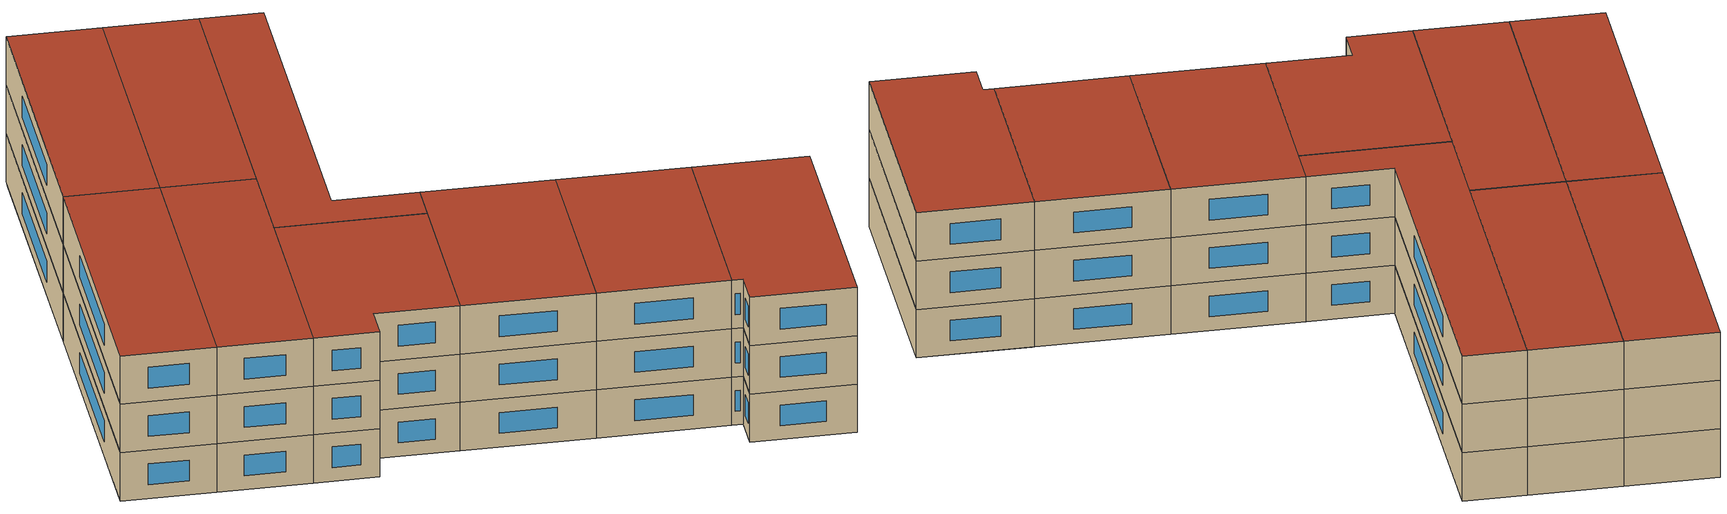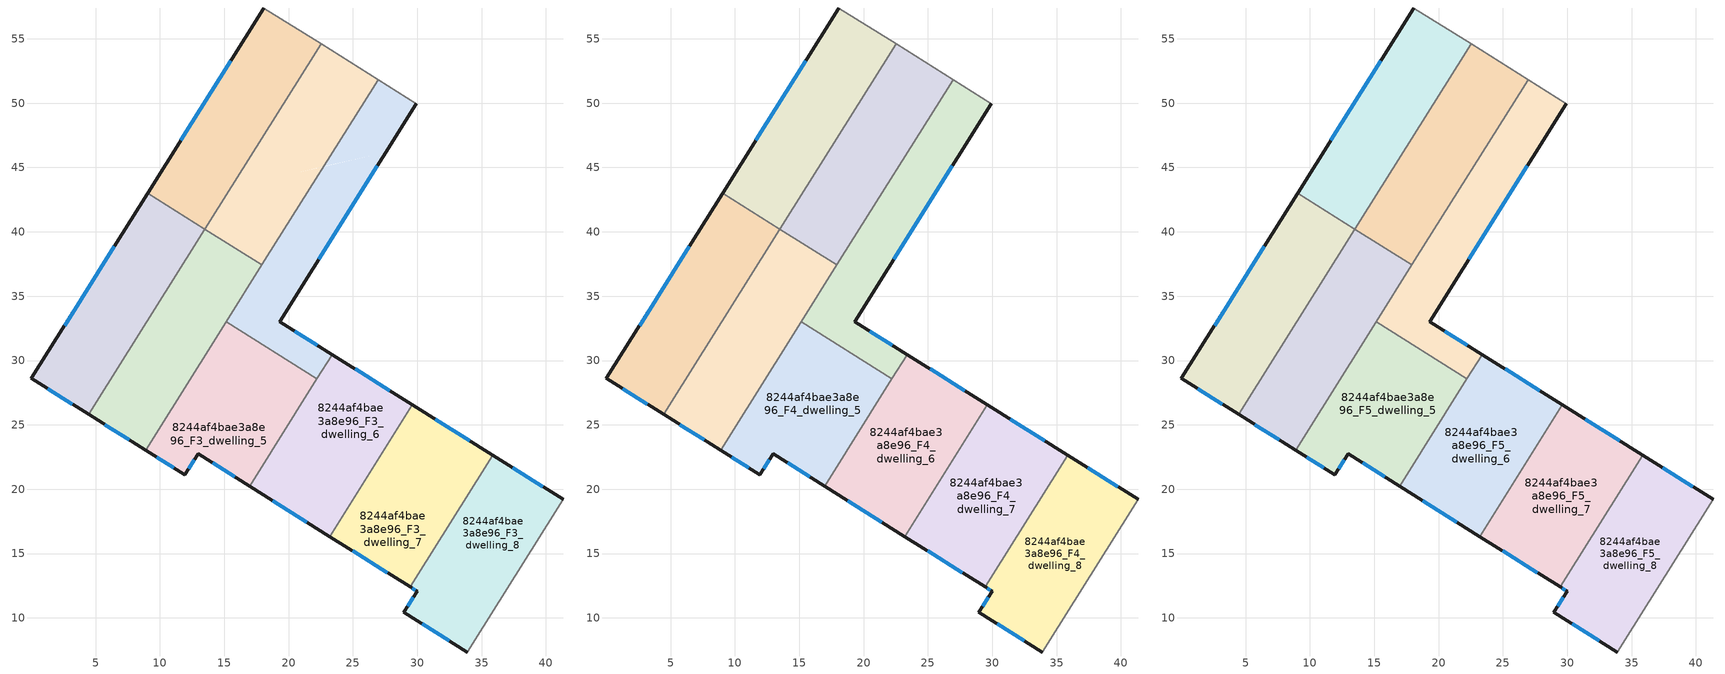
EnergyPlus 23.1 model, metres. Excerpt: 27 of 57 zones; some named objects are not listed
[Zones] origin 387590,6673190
8244af4bae3a8e96_F3_dwelling_0
 floor to 8244af4bae3a8e96_F2_dwelling_8 (EU_floor_Construction): 17.8,56.93 19.45,49.72 15.5,43.43 10.28,42.23 9.06,43 z9
 floor to 8244af4bae3a8e96_F2_dwelling_9 (EU_floor_Construction): 22.52,54.61 19.45,49.72 17.8,56.93 18.09,57.39 z9
 floor to 8244af4bae3a8e96_F2_dwelling_6 (EU_floor_Construction): 13.99,43.08 14.34,41.56 13.49,40.22 10.28,42.23 z9
 floor to 8244af4bae3a8e96_F2_dwelling_7 (EU_floor_Construction): 15.5,43.42 14.34,41.56 13.99,43.08 z9
 wall outside (EU_wall_Construction): 18.09,57.39 9.05,43 z9:12
 wall to 8244af4bae3a8e96_F3_dwelling_2 (EU_wall_Construction): 13.49,40.22 22.52,54.61 z9:12
 wall to 8244af4bae3a8e96_F3_dwelling_1 (EU_wall_Construction): 9.05,43 13.49,40.22 z9:12
 wall adiabatic (EU_wall_Construction): 22.52,54.61 18.09,57.39 z9:12
 window (EU_Window_Construction): 15.51,53.28 11.64,47.11 z9.86:11.14
8244af4bae3a8e96_F3_dwelling_1
 floor to 8244af4bae3a8e96_F2_dwelling_6 (EU_floor_Construction): 13.49,40.22 9.42,33.73 2.2,32.08 8.29,41.77 10.28,42.23 z9
 floor to 8244af4bae3a8e96_F2_dwelling_8 (EU_floor_Construction): 10.28,42.23 8.29,41.77 9.06,43 z9
 floor to 8244af4bae3a8e96_F2_dwelling_4 (EU_floor_Construction): 9.42,33.73 4.46,25.82 0.02,28.6 2.2,32.08 z9
 wall outside (EU_wall_Construction): 9.05,43 0.02,28.6 4.46,25.82 z9:12
 wall to 8244af4bae3a8e96_F3_dwelling_3 (EU_wall_Construction): 4.46,25.82 13.49,40.22 z9:12
 window (EU_Window_Construction): 1.29,27.81 3.19,26.62 / 6.47,38.89 2.6,32.72 z9.86:11.14
8244af4bae3a8e96_F3_dwelling_2
 floor to 8244af4bae3a8e96_F2_dwelling_9 (EU_floor_Construction): 26.96,51.83 22.72,45.08 20.62,44.6 19.45,49.72 22.52,54.61 z9
 floor to 8244af4bae3a8e96_F2_dwelling_8 (EU_floor_Construction): 19.45,49.72 20.62,44.6 15.5,43.43 z9
 floor to 8244af4bae3a8e96_F2_dwelling_7 (EU_floor_Construction): 22.72,45.08 17.92,37.43 14.84,39.37 14.34,41.56 15.5,43.42 z9
 floor to 8244af4bae3a8e96_F2_dwelling_6 (EU_floor_Construction): 14.34,41.56 14.84,39.37 13.49,40.22 z9
 wall to 8244af4bae3a8e96_F3_dwelling_3 (EU_wall_Construction): 13.49,40.22 17.92,37.43 z9:12
 wall adiabatic (EU_wall_Construction): 26.96,51.83 22.52,54.61 z9:12
 wall to 8244af4bae3a8e96_F3_dwelling_4 (EU_wall_Construction): 17.92,37.43 26.96,51.83 z9:12
8244af4bae3a8e96_F3_dwelling_3
 floor to 8244af4bae3a8e96_F2_dwelling_4 (EU_floor_Construction): 11.15,34.13 12.41,28.64 10.56,25.69 6.24,24.7 4.46,25.82 9.42,33.73 z9
 floor to 8244af4bae3a8e96_F2_dwelling_6 (EU_floor_Construction): 14.84,39.37 15.79,35.19 9.42,33.73 13.49,40.22 z9
 floor to 8244af4bae3a8e96_F2_dwelling_2 (EU_floor_Construction): 10.56,25.69 8.89,23.04 6.24,24.7 z9
 floor to 8244af4bae3a8e96_F2_dwelling_7 (EU_floor_Construction): 17.92,37.43 16.64,35.38 15.79,35.19 14.84,39.37 z9
 floor to 8244af4bae3a8e96_F2_dwelling_5 (EU_floor_Construction): 16.64,35.38 12.41,28.64 11.15,34.13 z9
 wall outside (EU_wall_Construction): 4.46,25.82 8.89,23.04 z9:12
 wall to 8244af4bae3a8e96_F3_dwelling_5 (EU_wall_Construction): 8.89,23.04 15.15,33.01 z9:12
 wall to 8244af4bae3a8e96_F3_dwelling_4 (EU_wall_Construction): 15.15,33.01 17.92,37.43 z9:12
 window (EU_Window_Construction): 5.72,25.02 7.62,23.83 z9.86:11.14
8244af4bae3a8e96_F3_dwelling_4
 floor to 8244af4bae3a8e96_F2_dwelling_7 (EU_floor_Construction): 27.58,46.19 21.5,36.5 16.64,35.38 22.72,45.08 z9
 floor to 8244af4bae3a8e96_F2_dwelling_9 (EU_floor_Construction): 29.94,49.96 27.58,46.19 22.72,45.08 26.96,51.83 z9
 floor to 8244af4bae3a8e96_F2_dwelling_5 (EU_floor_Construction): 21.5,36.5 19.32,33.02 23.39,30.46 22.21,28.58 15.15,33.01 16.64,35.38 z9
 wall outside (EU_wall_Construction): 23.39,30.46 19.32,33.02 29.94,49.96 z9:12
 wall to 8244af4bae3a8e96_F3_dwelling_5 (EU_wall_Construction): 15.15,33.01 22.21,28.58 z9:12
 wall adiabatic (EU_wall_Construction): 29.94,49.96 26.96,51.83 z9:12
 wall to 8244af4bae3a8e96_F3_dwelling_6 (EU_wall_Construction): 22.21,28.58 23.39,30.46 z9:12
 window (EU_Window_Construction): 22.35,37.86 26.91,45.12 / 22.22,31.19 20.48,32.29 z9.86:11.14
8244af4bae3a8e96_F3_dwelling_5
 floor to 8244af4bae3a8e96_F2_dwelling_2 (EU_floor_Construction): 22.04,28.32 20.85,28.04 21.12,26.85 16.97,20.24 12.96,22.75 11.94,21.12 8.89,23.04 10.56,25.69 z9
 floor to 8244af4bae3a8e96_F2_dwelling_5 (EU_floor_Construction): 22.21,28.58 22.04,28.32 12.95,26.24 12.41,28.64 15.15,33.01 z9
 floor to 8244af4bae3a8e96_F2_dwelling_4 (EU_floor_Construction): 12.41,28.64 12.95,26.24 10.56,25.69 z9
 floor to 8244af4bae3a8e96_F2_dwelling_3 (EU_floor_Construction): 22.04,28.32 21.12,26.85 20.85,28.04 z9
 wall outside (EU_wall_Construction): 8.89,23.04 11.94,21.12 12.96,22.75 16.97,20.24 z9:12
 wall to 8244af4bae3a8e96_F3_dwelling_6 (EU_wall_Construction): 16.97,20.24 22.21,28.58 z9:12
 window (EU_Window_Construction): 14.11,22.03 15.83,20.96 / 12.23,21.59 12.67,22.29 / 9.76,22.49 11.07,21.67 z9.86:11.14
8244af4bae3a8e96_F3_dwelling_6
 floor to 8244af4bae3a8e96_F2_dwelling_3 (EU_floor_Construction): 29.63,26.54 25.64,20.18 22.79,19.53 21.12,26.85 22.04,28.32 25.53,29.12 z9
 floor to 8244af4bae3a8e96_F2_dwelling_0 (EU_floor_Construction): 25.64,20.18 23.22,16.32 19.35,18.75 z9
 floor to 8244af4bae3a8e96_F2_dwelling_2 (EU_floor_Construction): 21.12,26.85 22.79,19.53 19.35,18.75 16.97,20.24 z9
 floor to 8244af4bae3a8e96_F2_dwelling_5 (EU_floor_Construction): 25.53,29.12 22.04,28.32 23.39,30.46 z9
 wall outside (EU_wall_Construction): 29.63,26.54 23.39,30.46 / 16.97,20.24 23.22,16.32 z9:12
 wall to 8244af4bae3a8e96_F3_dwelling_7 (EU_wall_Construction): 23.22,16.32 29.63,26.54 z9:12
 window (EU_Window_Construction): 27.85,27.66 25.17,29.34 / 18.75,19.12 21.43,17.44 z9.86:11.14
8244af4bae3a8e96_F3_dwelling_7
 floor to 8244af4bae3a8e96_F2_dwelling_0 (EU_floor_Construction): 30.9,21.39 32.02,16.49 29.46,12.4 23.22,16.32 25.64,20.18 z9
 floor to 8244af4bae3a8e96_F2_dwelling_3 (EU_floor_Construction): 35.88,22.63 35.8,22.51 25.64,20.18 29.63,26.54 z9
 floor to 8244af4bae3a8e96_F2_dwelling_1 (EU_floor_Construction): 35.8,22.51 32.02,16.49 30.9,21.39 z9
 wall outside (EU_wall_Construction): 35.88,22.63 29.63,26.54 / 23.22,16.32 29.46,12.4 z9:12
 wall to 8244af4bae3a8e96_F3_dwelling_8 (EU_wall_Construction): 29.46,12.4 35.88,22.63 z9:12
 window (EU_Window_Construction): 34.09,23.75 31.42,25.43 / 25,15.2 27.67,13.52 z9.86:11.14
8244af4bae3a8e96_F3_dwelling_8
 floor to 8244af4bae3a8e96_F2_dwelling_1 (EU_floor_Construction): 41.33,19.2 34.05,7.6 32.02,16.49 35.8,22.51 35.99,22.55 z9
 floor to 8244af4bae3a8e96_F2_dwelling_0 (EU_floor_Construction): 32.02,16.49 34.05,7.6 33.89,7.35 28.97,10.44 29.99,12.07 29.46,12.4 z9
 wall outside (EU_wall_Construction): 29.46,12.4 29.99,12.07 28.97,10.44 33.89,7.35 / 41.33,19.2 35.88,22.63 z9:12
 wall adiabatic (EU_wall_Construction): 33.89,7.35 41.33,19.2 z9:12
 window (EU_Window_Construction): 29.7,11.6 29.26,10.9 / 29.61,12.31 29.84,12.16 / 39.77,20.18 37.43,21.65 / 30.37,9.56 32.48,8.23 z9.86:11.14
8244af4bae3a8e96_F4_dwelling_0
 floor to 8244af4bae3a8e96_F3_dwelling_0 (EU_floor_Construction): 22.52,54.61 13.49,40.22 9.05,43 18.09,57.39 z12
 wall outside (EU_wall_Construction): 18.09,57.39 9.05,43 z12:15
 wall to 8244af4bae3a8e96_F4_dwelling_2 (EU_wall_Construction): 13.49,40.22 22.52,54.61 z12:15
 wall to 8244af4bae3a8e96_F4_dwelling_1 (EU_wall_Construction): 9.05,43 13.49,40.22 z12:15
 wall adiabatic (EU_wall_Construction): 22.52,54.61 18.09,57.39 z12:15
 window (EU_Window_Construction): 15.51,53.28 11.64,47.11 z12.86:14.14
8244af4bae3a8e96_F4_dwelling_1
 floor to 8244af4bae3a8e96_F3_dwelling_1 (EU_floor_Construction): 13.49,40.22 4.46,25.82 0.02,28.6 9.05,43 z12
 wall outside (EU_wall_Construction): 9.05,43 0.02,28.6 4.46,25.82 z12:15
 wall to 8244af4bae3a8e96_F4_dwelling_3 (EU_wall_Construction): 4.46,25.82 13.49,40.22 z12:15
 window (EU_Window_Construction): 1.29,27.81 3.19,26.62 / 6.47,38.89 2.6,32.72 z12.86:14.14
8244af4bae3a8e96_F4_dwelling_2
 floor to 8244af4bae3a8e96_F3_dwelling_2 (EU_floor_Construction): 26.96,51.83 17.92,37.43 13.49,40.22 22.52,54.61 z12
 wall to 8244af4bae3a8e96_F4_dwelling_3 (EU_wall_Construction): 13.49,40.22 17.92,37.43 z12:15
 wall adiabatic (EU_wall_Construction): 26.96,51.83 22.52,54.61 z12:15
 wall to 8244af4bae3a8e96_F4_dwelling_4 (EU_wall_Construction): 17.92,37.43 26.96,51.83 z12:15
8244af4bae3a8e96_F4_dwelling_3
 floor to 8244af4bae3a8e96_F3_dwelling_3 (EU_floor_Construction): 17.92,37.43 8.89,23.04 4.46,25.82 13.49,40.22 z12
 wall outside (EU_wall_Construction): 4.46,25.82 8.89,23.04 z12:15
 wall to 8244af4bae3a8e96_F4_dwelling_5 (EU_wall_Construction): 8.89,23.04 15.15,33.01 z12:15
 wall to 8244af4bae3a8e96_F4_dwelling_4 (EU_wall_Construction): 15.15,33.01 17.92,37.43 z12:15
 window (EU_Window_Construction): 5.72,25.02 7.62,23.83 z12.86:14.14
8244af4bae3a8e96_F4_dwelling_4
 floor to 8244af4bae3a8e96_F3_dwelling_4 (EU_floor_Construction): 29.94,49.96 19.32,33.02 23.39,30.46 22.21,28.58 15.15,33.01 26.96,51.83 z12
 wall outside (EU_wall_Construction): 23.39,30.46 19.32,33.02 29.94,49.96 z12:15
 wall to 8244af4bae3a8e96_F4_dwelling_5 (EU_wall_Construction): 15.15,33.01 22.21,28.58 z12:15
 wall adiabatic (EU_wall_Construction): 29.94,49.96 26.96,51.83 z12:15
 wall to 8244af4bae3a8e96_F4_dwelling_6 (EU_wall_Construction): 22.21,28.58 23.39,30.46 z12:15
 window (EU_Window_Construction): 22.35,37.86 26.91,45.12 / 22.22,31.19 20.48,32.29 z12.86:14.14
8244af4bae3a8e96_F4_dwelling_5
 floor to 8244af4bae3a8e96_F3_dwelling_5 (EU_floor_Construction): 22.21,28.58 16.97,20.24 12.96,22.75 11.94,21.12 8.89,23.04 15.15,33.01 z12
 wall outside (EU_wall_Construction): 8.89,23.04 11.94,21.12 12.96,22.75 16.97,20.24 z12:15
 wall to 8244af4bae3a8e96_F4_dwelling_6 (EU_wall_Construction): 16.97,20.24 22.21,28.58 z12:15
 window (EU_Window_Construction): 14.11,22.03 15.83,20.96 / 12.23,21.59 12.67,22.29 / 9.76,22.49 11.07,21.67 z12.86:14.14
8244af4bae3a8e96_F4_dwelling_6
 floor to 8244af4bae3a8e96_F3_dwelling_6 (EU_floor_Construction): 29.63,26.54 23.22,16.32 16.97,20.24 23.39,30.46 z12
 wall outside (EU_wall_Construction): 29.63,26.54 23.39,30.46 / 16.97,20.24 23.22,16.32 z12:15
 wall to 8244af4bae3a8e96_F4_dwelling_7 (EU_wall_Construction): 23.22,16.32 29.63,26.54 z12:15
 window (EU_Window_Construction): 27.85,27.66 25.17,29.34 / 18.75,19.12 21.43,17.44 z12.86:14.14
8244af4bae3a8e96_F4_dwelling_7
 floor to 8244af4bae3a8e96_F3_dwelling_7 (EU_floor_Construction): 35.88,22.63 29.46,12.4 23.22,16.32 29.63,26.54 z12
 wall outside (EU_wall_Construction): 35.88,22.63 29.63,26.54 / 23.22,16.32 29.46,12.4 z12:15
 wall to 8244af4bae3a8e96_F4_dwelling_8 (EU_wall_Construction): 29.46,12.4 35.88,22.63 z12:15
 window (EU_Window_Construction): 34.09,23.75 31.42,25.43 / 25,15.2 27.67,13.52 z12.86:14.14
8244af4bae3a8e96_F4_dwelling_8
 floor to 8244af4bae3a8e96_F3_dwelling_8 (EU_floor_Construction): 41.33,19.2 33.89,7.35 28.97,10.44 29.99,12.07 29.46,12.4 35.88,22.63 z12
 wall outside (EU_wall_Construction): 29.46,12.4 29.99,12.07 28.97,10.44 33.89,7.35 / 41.33,19.2 35.88,22.63 z12:15
 wall adiabatic (EU_wall_Construction): 33.89,7.35 41.33,19.2 z12:15
 window (EU_Window_Construction): 29.7,11.6 29.26,10.9 / 29.61,12.31 29.84,12.16 / 39.77,20.18 37.43,21.65 / 30.37,9.56 32.48,8.23 z12.86:14.14
8244af4bae3a8e96_F5_dwelling_0
 floor to 8244af4bae3a8e96_F4_dwelling_0 (EU_floor_Construction): 22.52,54.61 13.49,40.22 9.05,43 18.09,57.39 z15
 wall outside (EU_wall_Construction): 18.09,57.39 9.05,43 z15:18
 wall to 8244af4bae3a8e96_F5_dwelling_2 (EU_wall_Construction): 13.49,40.22 22.52,54.61 z15:18
 wall to 8244af4bae3a8e96_F5_dwelling_1 (EU_wall_Construction): 9.05,43 13.49,40.22 z15:18
 wall adiabatic (EU_wall_Construction): 22.52,54.61 18.09,57.39 z15:18
 window (EU_Window_Construction): 15.51,53.28 11.64,47.11 z15.86:17.14
 roof outside (EU_roof_Construction): 13.49,40.22 22.52,54.61 18.09,57.39 9.05,43 z18
8244af4bae3a8e96_F5_dwelling_1
 floor to 8244af4bae3a8e96_F4_dwelling_1 (EU_floor_Construction): 13.49,40.22 4.46,25.82 0.02,28.6 9.05,43 z15
 wall outside (EU_wall_Construction): 9.05,43 0.02,28.6 4.46,25.82 z15:18
 wall to 8244af4bae3a8e96_F5_dwelling_3 (EU_wall_Construction): 4.46,25.82 13.49,40.22 z15:18
 window (EU_Window_Construction): 1.29,27.81 3.19,26.62 / 6.47,38.89 2.6,32.72 z15.86:17.14
 roof outside (EU_roof_Construction): 4.46,25.82 13.49,40.22 9.05,43 0.02,28.6 z18
8244af4bae3a8e96_F5_dwelling_2
 floor to 8244af4bae3a8e96_F4_dwelling_2 (EU_floor_Construction): 26.96,51.83 17.92,37.43 13.49,40.22 22.52,54.61 z15
 wall to 8244af4bae3a8e96_F5_dwelling_3 (EU_wall_Construction): 13.49,40.22 17.92,37.43 z15:18
 wall adiabatic (EU_wall_Construction): 26.96,51.83 22.52,54.61 z15:18
 wall to 8244af4bae3a8e96_F5_dwelling_4 (EU_wall_Construction): 17.92,37.43 26.96,51.83 z15:18
 roof outside (EU_roof_Construction): 17.92,37.43 26.96,51.83 22.52,54.61 13.49,40.22 z18
8244af4bae3a8e96_F5_dwelling_3
 floor to 8244af4bae3a8e96_F4_dwelling_3 (EU_floor_Construction): 17.92,37.43 8.89,23.04 4.46,25.82 13.49,40.22 z15
 wall outside (EU_wall_Construction): 4.46,25.82 8.89,23.04 z15:18
 wall to 8244af4bae3a8e96_F5_dwelling_5 (EU_wall_Construction): 8.89,23.04 15.15,33.01 z15:18
 wall to 8244af4bae3a8e96_F5_dwelling_4 (EU_wall_Construction): 15.15,33.01 17.92,37.43 z15:18
 window (EU_Window_Construction): 5.72,25.02 7.62,23.83 z15.86:17.14
 roof outside (EU_roof_Construction): 8.89,23.04 17.92,37.43 13.49,40.22 4.46,25.82 z18
8244af4bae3a8e96_F5_dwelling_4
 floor to 8244af4bae3a8e96_F4_dwelling_4 (EU_floor_Construction): 29.94,49.96 19.32,33.02 23.39,30.46 22.21,28.58 15.15,33.01 26.96,51.83 z15
 wall outside (EU_wall_Construction): 23.39,30.46 19.32,33.02 29.94,49.96 z15:18
 wall to 8244af4bae3a8e96_F5_dwelling_5 (EU_wall_Construction): 15.15,33.01 22.21,28.58 z15:18
 wall adiabatic (EU_wall_Construction): 29.94,49.96 26.96,51.83 z15:18
 wall to 8244af4bae3a8e96_F5_dwelling_6 (EU_wall_Construction): 22.21,28.58 23.39,30.46 z15:18
 window (EU_Window_Construction): 22.35,37.86 26.91,45.12 / 22.22,31.19 20.48,32.29 z15.86:17.14
 roof outside (EU_roof_Construction): 23.39,30.46 19.32,33.02 29.94,49.96 26.96,51.83 15.15,33.01 22.21,28.58 z18
8244af4bae3a8e96_F5_dwelling_5
 floor to 8244af4bae3a8e96_F4_dwelling_5 (EU_floor_Construction): 22.21,28.58 16.97,20.24 12.96,22.75 11.94,21.12 8.89,23.04 15.15,33.01 z15
 wall outside (EU_wall_Construction): 8.89,23.04 11.94,21.12 12.96,22.75 16.97,20.24 z15:18
 wall to 8244af4bae3a8e96_F5_dwelling_6 (EU_wall_Construction): 16.97,20.24 22.21,28.58 z15:18
 window (EU_Window_Construction): 14.11,22.03 15.83,20.96 / 12.23,21.59 12.67,22.29 / 9.76,22.49 11.07,21.67 z15.86:17.14
 roof outside (EU_roof_Construction): 16.97,20.24 22.21,28.58 15.15,33.01 8.89,23.04 11.94,21.12 12.96,22.75 z18
8244af4bae3a8e96_F5_dwelling_6
 floor to 8244af4bae3a8e96_F4_dwelling_6 (EU_floor_Construction): 29.63,26.54 23.22,16.32 16.97,20.24 23.39,30.46 z15
 wall outside (EU_wall_Construction): 29.63,26.54 23.39,30.46 / 16.97,20.24 23.22,16.32 z15:18
 wall to 8244af4bae3a8e96_F5_dwelling_7 (EU_wall_Construction): 23.22,16.32 29.63,26.54 z15:18
 window (EU_Window_Construction): 27.85,27.66 25.17,29.34 / 18.75,19.12 21.43,17.44 z15.86:17.14
 roof outside (EU_roof_Construction): 23.22,16.32 29.63,26.54 23.39,30.46 16.97,20.24 z18
8244af4bae3a8e96_F5_dwelling_7
 floor to 8244af4bae3a8e96_F4_dwelling_7 (EU_floor_Construction): 35.88,22.63 29.46,12.4 23.22,16.32 29.63,26.54 z15
 wall outside (EU_wall_Construction): 35.88,22.63 29.63,26.54 / 23.22,16.32 29.46,12.4 z15:18
 wall to 8244af4bae3a8e96_F5_dwelling_8 (EU_wall_Construction): 29.46,12.4 35.88,22.63 z15:18
 window (EU_Window_Construction): 34.09,23.75 31.42,25.43 / 25,15.2 27.67,13.52 z15.86:17.14
 roof outside (EU_roof_Construction): 29.46,12.4 35.88,22.63 29.63,26.54 23.22,16.32 z18
8244af4bae3a8e96_F5_dwelling_8
 floor to 8244af4bae3a8e96_F4_dwelling_8 (EU_floor_Construction): 41.33,19.2 33.89,7.35 28.97,10.44 29.99,12.07 29.46,12.4 35.88,22.63 z15
 wall outside (EU_wall_Construction): 29.46,12.4 29.99,12.07 28.97,10.44 33.89,7.35 / 41.33,19.2 35.88,22.63 z15:18
 wall adiabatic (EU_wall_Construction): 33.89,7.35 41.33,19.2 z15:18
 window (EU_Window_Construction): 29.7,11.6 29.26,10.9 / 29.61,12.31 29.84,12.16 / 39.77,20.18 37.43,21.65 / 30.37,9.56 32.48,8.23 z15.86:17.14
 roof outside (EU_roof_Construction): 33.89,7.35 41.33,19.2 35.88,22.63 29.46,12.4 29.99,12.07 28.97,10.44 z18
[Building]
EU S2 Campaign: North Axis=0; Terrain=City; Solar Distribution=FullExterior
[Site:Location]
Helsinki-Vantaa.AP: Latitude=60.317; Longitude=24.963; Time Zone=2; Elevation=54.6
[SizingPeriod:WeatherFileDays]
AnnualSizingPeriod: Begin Month=1; Begin Day of Month=1; End Month=12; End Day of Month=31; Day of Week for Start Day=Monday; Use Weather File Daylight Saving Period=No; Use Weather File Rain and Snow Indicators=No
[MATERIAL]
EU_InternalMass_Material: Roughness=MediumRough; Thickness=0.1; Conductivity=1; Density=1800; Specific Heat=900; Thermal Absorptance=0.9; Solar Absorptance=0.7; Visible Absorptance=0.7
[MATERIAL:NOMASS] Roughness=MediumRough; Thermal Absorptance=0.9; Solar Absorptance=0.7; Visible Absorptance=0.7
Name | Thermal Resistance
EU_wall_NoMass | 5.91765
EU_roof_NoMass | 11.1778
EU_floor_NoMass | 6.2875
[WINDOWMATERIAL:SIMPLEGLAZINGSYSTEM]
EU_Window_SimpleGlazing: UFactor=0.994035; Solar Heat Gain Coefficient=0.7; Visible Transmittance=0.7
[CONSTRUCTION]
EU_wall_Construction: EU_wall_NoMass
EU_roof_Construction: EU_roof_NoMass
EU_floor_Construction: EU_floor_NoMass
EU_Window_Construction: EU_Window_SimpleGlazing
EU_InternalMass_Construction: EU_InternalMass_Material
[ZONE] Type=1; Multiplier=1; Ceiling Height=autocalculate; Floor Area=autocalculate; Part of Total Floor Area=Yes
Name | Volume
8244af4bae3a8e96_F3_dwelling_0; 8244af4bae3a8e96_F4_dwelling_0; 8244af4bae3a8e96_F5_dwelling_0 | 266.977
8244af4bae3a8e96_F3_dwelling_1; 8244af4bae3a8e96_F4_dwelling_1; 8244af4bae3a8e96_F5_dwelling_1 | 266.984
8244af4bae3a8e96_F3_dwelling_2; 8244af4bae3a8e96_F4_dwelling_2; 8244af4bae3a8e96_F5_dwelling_2 | 266.951
8244af4bae3a8e96_F3_dwelling_3; 8244af4bae3a8e96_F4_dwelling_3; 8244af4bae3a8e96_F5_dwelling_3 | 266.963
8244af4bae3a8e96_F3_dwelling_4; 8244af4bae3a8e96_F4_dwelling_4; 8244af4bae3a8e96_F5_dwelling_4; 8244af4bae3a8e96_F3_dwelling_8; 8244af4bae3a8e96_F4_dwelling_8; 8244af4bae3a8e96_F5_dwelling_8 | 266.958
8244af4bae3a8e96_F3_dwelling_5; 8244af4bae3a8e96_F4_dwelling_5; 8244af4bae3a8e96_F5_dwelling_5 | 266.954
8244af4bae3a8e96_F3_dwelling_6; 8244af4bae3a8e96_F4_dwelling_6; 8244af4bae3a8e96_F5_dwelling_6 | 266.989
8244af4bae3a8e96_F3_dwelling_7; 8244af4bae3a8e96_F4_dwelling_7; 8244af4bae3a8e96_F5_dwelling_7 | 266.939
[INTERNALMASS] Construction=EU_InternalMass_Construction
Name | Zone or ZoneList | Surface Area
8244af4bae3a8e96_F3_dwelling_0_EU_InternalMass | 8244af4bae3a8e96_F3_dwelling_0 | 88.9932
8244af4bae3a8e96_F3_dwelling_1_EU_InternalMass | 8244af4bae3a8e96_F3_dwelling_1 | 88.9942
8244af4bae3a8e96_F3_dwelling_2_EU_InternalMass | 8244af4bae3a8e96_F3_dwelling_2 | 88.9853
8244af4bae3a8e96_F3_dwelling_3_EU_InternalMass | 8244af4bae3a8e96_F3_dwelling_3 | 88.9875
8244af4bae3a8e96_F3_dwelling_4_EU_InternalMass | 8244af4bae3a8e96_F3_dwelling_4 | 88.9856
8244af4bae3a8e96_F3_dwelling_5_EU_InternalMass | 8244af4bae3a8e96_F3_dwelling_5 | 88.9842
8244af4bae3a8e96_F3_dwelling_6_EU_InternalMass | 8244af4bae3a8e96_F3_dwelling_6 | 88.9963
8244af4bae3a8e96_F3_dwelling_7_EU_InternalMass | 8244af4bae3a8e96_F3_dwelling_7 | 88.9796
8244af4bae3a8e96_F3_dwelling_8_EU_InternalMass | 8244af4bae3a8e96_F3_dwelling_8 | 88.9859
8244af4bae3a8e96_F4_dwelling_0_EU_InternalMass | 8244af4bae3a8e96_F4_dwelling_0 | 88.9932
8244af4bae3a8e96_F4_dwelling_1_EU_InternalMass | 8244af4bae3a8e96_F4_dwelling_1 | 88.9942
8244af4bae3a8e96_F4_dwelling_2_EU_InternalMass | 8244af4bae3a8e96_F4_dwelling_2 | 88.9853
8244af4bae3a8e96_F4_dwelling_3_EU_InternalMass | 8244af4bae3a8e96_F4_dwelling_3 | 88.9875
8244af4bae3a8e96_F4_dwelling_4_EU_InternalMass | 8244af4bae3a8e96_F4_dwelling_4 | 88.9856
8244af4bae3a8e96_F4_dwelling_5_EU_InternalMass | 8244af4bae3a8e96_F4_dwelling_5 | 88.9842
8244af4bae3a8e96_F4_dwelling_6_EU_InternalMass | 8244af4bae3a8e96_F4_dwelling_6 | 88.9963
8244af4bae3a8e96_F4_dwelling_7_EU_InternalMass | 8244af4bae3a8e96_F4_dwelling_7 | 88.9796
8244af4bae3a8e96_F4_dwelling_8_EU_InternalMass | 8244af4bae3a8e96_F4_dwelling_8 | 88.9859
8244af4bae3a8e96_F5_dwelling_0_EU_InternalMass | 8244af4bae3a8e96_F5_dwelling_0 | 88.9932
8244af4bae3a8e96_F5_dwelling_1_EU_InternalMass | 8244af4bae3a8e96_F5_dwelling_1 | 88.9942
8244af4bae3a8e96_F5_dwelling_2_EU_InternalMass | 8244af4bae3a8e96_F5_dwelling_2 | 88.9853
8244af4bae3a8e96_F5_dwelling_3_EU_InternalMass | 8244af4bae3a8e96_F5_dwelling_3 | 88.9875
8244af4bae3a8e96_F5_dwelling_4_EU_InternalMass | 8244af4bae3a8e96_F5_dwelling_4 | 88.9856
8244af4bae3a8e96_F5_dwelling_5_EU_InternalMass | 8244af4bae3a8e96_F5_dwelling_5 | 88.9842
8244af4bae3a8e96_F5_dwelling_6_EU_InternalMass | 8244af4bae3a8e96_F5_dwelling_6 | 88.9963
8244af4bae3a8e96_F5_dwelling_7_EU_InternalMass | 8244af4bae3a8e96_F5_dwelling_7 | 88.9796
8244af4bae3a8e96_F5_dwelling_8_EU_InternalMass | 8244af4bae3a8e96_F5_dwelling_8 | 88.9859
[OTHEREQUIPMENT] Fuel Type=Electricity; Design Level Calculation Method=Watts/Area; Power per Zone Floor Area=1; Fraction Latent=0; Fraction Radiant=0; Fraction Lost=0; Carbon Dioxide Generation Rate=0; EndUse Subcategory=EU_Step8_InternalGains
Name | Zone or ZoneList or Space or SpaceList | Schedule
EU_Step8_InternalGain_8244af4bae3a8e96_F3_dwelling_0_f000 | 8244af4bae3a8e96_F3_dwelling_0 | EU_Step8_GainSchedule_8244af4bae3a8e96_F3_dwelling_0_f000
EU_Step8_InternalGain_8244af4bae3a8e96_F3_dwelling_1_f000 | 8244af4bae3a8e96_F3_dwelling_1 | EU_Step8_GainSchedule_8244af4bae3a8e96_F3_dwelling_1_f000
EU_Step8_InternalGain_8244af4bae3a8e96_F3_dwelling_2_f000 | 8244af4bae3a8e96_F3_dwelling_2 | EU_Step8_GainSchedule_8244af4bae3a8e96_F3_dwelling_2_f000
EU_Step8_InternalGain_8244af4bae3a8e96_F3_dwelling_3_f000 | 8244af4bae3a8e96_F3_dwelling_3 | EU_Step8_GainSchedule_8244af4bae3a8e96_F3_dwelling_3_f000
EU_Step8_InternalGain_8244af4bae3a8e96_F3_dwelling_4_f000 | 8244af4bae3a8e96_F3_dwelling_4 | EU_Step8_GainSchedule_8244af4bae3a8e96_F3_dwelling_4_f000
EU_Step8_InternalGain_8244af4bae3a8e96_F3_dwelling_5_f000 | 8244af4bae3a8e96_F3_dwelling_5 | EU_Step8_GainSchedule_8244af4bae3a8e96_F3_dwelling_5_f000
EU_Step8_InternalGain_8244af4bae3a8e96_F3_dwelling_6_f000 | 8244af4bae3a8e96_F3_dwelling_6 | EU_Step8_GainSchedule_8244af4bae3a8e96_F3_dwelling_6_f000
EU_Step8_InternalGain_8244af4bae3a8e96_F3_dwelling_7_f000 | 8244af4bae3a8e96_F3_dwelling_7 | EU_Step8_GainSchedule_8244af4bae3a8e96_F3_dwelling_7_f000
EU_Step8_InternalGain_8244af4bae3a8e96_F3_dwelling_8_f000 | 8244af4bae3a8e96_F3_dwelling_8 | EU_Step8_GainSchedule_8244af4bae3a8e96_F3_dwelling_8_f000
EU_Step8_InternalGain_8244af4bae3a8e96_F4_dwelling_0_f000 | 8244af4bae3a8e96_F4_dwelling_0 | EU_Step8_GainSchedule_8244af4bae3a8e96_F4_dwelling_0_f000
EU_Step8_InternalGain_8244af4bae3a8e96_F4_dwelling_1_f000 | 8244af4bae3a8e96_F4_dwelling_1 | EU_Step8_GainSchedule_8244af4bae3a8e96_F4_dwelling_1_f000
EU_Step8_InternalGain_8244af4bae3a8e96_F4_dwelling_2_f000 | 8244af4bae3a8e96_F4_dwelling_2 | EU_Step8_GainSchedule_8244af4bae3a8e96_F4_dwelling_2_f000
EU_Step8_InternalGain_8244af4bae3a8e96_F4_dwelling_3_f000 | 8244af4bae3a8e96_F4_dwelling_3 | EU_Step8_GainSchedule_8244af4bae3a8e96_F4_dwelling_3_f000
EU_Step8_InternalGain_8244af4bae3a8e96_F4_dwelling_4_f000 | 8244af4bae3a8e96_F4_dwelling_4 | EU_Step8_GainSchedule_8244af4bae3a8e96_F4_dwelling_4_f000
EU_Step8_InternalGain_8244af4bae3a8e96_F4_dwelling_5_f000 | 8244af4bae3a8e96_F4_dwelling_5 | EU_Step8_GainSchedule_8244af4bae3a8e96_F4_dwelling_5_f000
EU_Step8_InternalGain_8244af4bae3a8e96_F4_dwelling_6_f000 | 8244af4bae3a8e96_F4_dwelling_6 | EU_Step8_GainSchedule_8244af4bae3a8e96_F4_dwelling_6_f000
EU_Step8_InternalGain_8244af4bae3a8e96_F4_dwelling_7_f000 | 8244af4bae3a8e96_F4_dwelling_7 | EU_Step8_GainSchedule_8244af4bae3a8e96_F4_dwelling_7_f000
EU_Step8_InternalGain_8244af4bae3a8e96_F4_dwelling_8_f000 | 8244af4bae3a8e96_F4_dwelling_8 | EU_Step8_GainSchedule_8244af4bae3a8e96_F4_dwelling_8_f000
EU_Step8_InternalGain_8244af4bae3a8e96_F5_dwelling_0_f000 | 8244af4bae3a8e96_F5_dwelling_0 | EU_Step8_GainSchedule_8244af4bae3a8e96_F5_dwelling_0_f000
EU_Step8_InternalGain_8244af4bae3a8e96_F5_dwelling_1_f000 | 8244af4bae3a8e96_F5_dwelling_1 | EU_Step8_GainSchedule_8244af4bae3a8e96_F5_dwelling_1_f000
EU_Step8_InternalGain_8244af4bae3a8e96_F5_dwelling_2_f000 | 8244af4bae3a8e96_F5_dwelling_2 | EU_Step8_GainSchedule_8244af4bae3a8e96_F5_dwelling_2_f000
EU_Step8_InternalGain_8244af4bae3a8e96_F5_dwelling_3_f000 | 8244af4bae3a8e96_F5_dwelling_3 | EU_Step8_GainSchedule_8244af4bae3a8e96_F5_dwelling_3_f000
EU_Step8_InternalGain_8244af4bae3a8e96_F5_dwelling_4_f000 | 8244af4bae3a8e96_F5_dwelling_4 | EU_Step8_GainSchedule_8244af4bae3a8e96_F5_dwelling_4_f000
EU_Step8_InternalGain_8244af4bae3a8e96_F5_dwelling_5_f000 | 8244af4bae3a8e96_F5_dwelling_5 | EU_Step8_GainSchedule_8244af4bae3a8e96_F5_dwelling_5_f000
EU_Step8_InternalGain_8244af4bae3a8e96_F5_dwelling_6_f000 | 8244af4bae3a8e96_F5_dwelling_6 | EU_Step8_GainSchedule_8244af4bae3a8e96_F5_dwelling_6_f000
EU_Step8_InternalGain_8244af4bae3a8e96_F5_dwelling_7_f000 | 8244af4bae3a8e96_F5_dwelling_7 | EU_Step8_GainSchedule_8244af4bae3a8e96_F5_dwelling_7_f000
EU_Step8_InternalGain_8244af4bae3a8e96_F5_dwelling_8_f000 | 8244af4bae3a8e96_F5_dwelling_8 | EU_Step8_GainSchedule_8244af4bae3a8e96_F5_dwelling_8_f000
[ZONEVENTILATION:DESIGNFLOWRATE] Schedule=EU_AlwaysOn; Design Flow Rate Calculation Method=AirChanges/Hour; Air Changes per Hour=0.596421; Ventilation Type=Natural; Fan Pressure Rise=0; Fan Total Efficiency=1; Constant Term Coefficient=1; Temperature Term Coefficient=0; Velocity Term Coefficient=0; Velocity Squared Term Coefficient=0; Minimum Indoor Temperature=-100; Maximum Indoor Temperature=100; Delta Temperature=-100; Minimum Outdoor Temperature=-100; Maximum Outdoor Temperature=100; Maximum Wind Speed=40
Name | Zone or ZoneList or Space or SpaceList
EU_ConstantAir_8244af4bae3a8e96_F3_dwelling_0 | 8244af4bae3a8e96_F3_dwelling_0
EU_ConstantAir_8244af4bae3a8e96_F3_dwelling_1 | 8244af4bae3a8e96_F3_dwelling_1
EU_ConstantAir_8244af4bae3a8e96_F3_dwelling_2 | 8244af4bae3a8e96_F3_dwelling_2
EU_ConstantAir_8244af4bae3a8e96_F3_dwelling_3 | 8244af4bae3a8e96_F3_dwelling_3
EU_ConstantAir_8244af4bae3a8e96_F3_dwelling_4 | 8244af4bae3a8e96_F3_dwelling_4
EU_ConstantAir_8244af4bae3a8e96_F3_dwelling_5 | 8244af4bae3a8e96_F3_dwelling_5
EU_ConstantAir_8244af4bae3a8e96_F3_dwelling_6 | 8244af4bae3a8e96_F3_dwelling_6
EU_ConstantAir_8244af4bae3a8e96_F3_dwelling_7 | 8244af4bae3a8e96_F3_dwelling_7
EU_ConstantAir_8244af4bae3a8e96_F3_dwelling_8 | 8244af4bae3a8e96_F3_dwelling_8
EU_ConstantAir_8244af4bae3a8e96_F4_dwelling_0 | 8244af4bae3a8e96_F4_dwelling_0
EU_ConstantAir_8244af4bae3a8e96_F4_dwelling_1 | 8244af4bae3a8e96_F4_dwelling_1
EU_ConstantAir_8244af4bae3a8e96_F4_dwelling_2 | 8244af4bae3a8e96_F4_dwelling_2
EU_ConstantAir_8244af4bae3a8e96_F4_dwelling_3 | 8244af4bae3a8e96_F4_dwelling_3
EU_ConstantAir_8244af4bae3a8e96_F4_dwelling_4 | 8244af4bae3a8e96_F4_dwelling_4
EU_ConstantAir_8244af4bae3a8e96_F4_dwelling_5 | 8244af4bae3a8e96_F4_dwelling_5
EU_ConstantAir_8244af4bae3a8e96_F4_dwelling_6 | 8244af4bae3a8e96_F4_dwelling_6
EU_ConstantAir_8244af4bae3a8e96_F4_dwelling_7 | 8244af4bae3a8e96_F4_dwelling_7
EU_ConstantAir_8244af4bae3a8e96_F4_dwelling_8 | 8244af4bae3a8e96_F4_dwelling_8
EU_ConstantAir_8244af4bae3a8e96_F5_dwelling_0 | 8244af4bae3a8e96_F5_dwelling_0
EU_ConstantAir_8244af4bae3a8e96_F5_dwelling_1 | 8244af4bae3a8e96_F5_dwelling_1
EU_ConstantAir_8244af4bae3a8e96_F5_dwelling_2 | 8244af4bae3a8e96_F5_dwelling_2
EU_ConstantAir_8244af4bae3a8e96_F5_dwelling_3 | 8244af4bae3a8e96_F5_dwelling_3
EU_ConstantAir_8244af4bae3a8e96_F5_dwelling_4 | 8244af4bae3a8e96_F5_dwelling_4
EU_ConstantAir_8244af4bae3a8e96_F5_dwelling_5 | 8244af4bae3a8e96_F5_dwelling_5
EU_ConstantAir_8244af4bae3a8e96_F5_dwelling_6 | 8244af4bae3a8e96_F5_dwelling_6
EU_ConstantAir_8244af4bae3a8e96_F5_dwelling_7 | 8244af4bae3a8e96_F5_dwelling_7
EU_ConstantAir_8244af4bae3a8e96_F5_dwelling_8 | 8244af4bae3a8e96_F5_dwelling_8
[HVACTEMPLATE:THERMOSTAT] Constant Heating Setpoint=20; Constant Cooling Setpoint=50
EU_HeatOnly_8244af4bae3a8e96_F4_dwelling_5; EU_HeatOnly_8244af4bae3a8e96_F4_dwelling_6; EU_HeatOnly_8244af4bae3a8e96_F4_dwelling_7; EU_HeatOnly_8244af4bae3a8e96_F4_dwelling_8; EU_HeatOnly_8244af4bae3a8e96_F5_dwelling_0; EU_HeatOnly_8244af4bae3a8e96_F5_dwelling_1; EU_HeatOnly_8244af4bae3a8e96_F5_dwelling_2; EU_HeatOnly_8244af4bae3a8e96_F5_dwelling_3; EU_HeatOnly_8244af4bae3a8e96_F5_dwelling_4; EU_HeatOnly_8244af4bae3a8e96_F5_dwelling_5; EU_HeatOnly_8244af4bae3a8e96_F5_dwelling_6; EU_HeatOnly_8244af4bae3a8e96_F5_dwelling_7; EU_HeatOnly_8244af4bae3a8e96_F5_dwelling_8
[HVACTEMPLATE:ZONE:IDEALLOADSAIRSYSTEM] System Availability Schedule=EU_AlwaysOn; Maximum Heating Supply Air Temperature=50; Minimum Cooling Supply Air Temperature=13; Maximum Heating Supply Air Humidity Ratio=0.0156; Minimum Cooling Supply Air Humidity Ratio=0.0077; Heating Limit=NoLimit; Cooling Limit=NoLimit; Heating Availability Schedule=EU_AlwaysOn; Cooling Availability Schedule=EU_CoolingOff; Dehumidification Control Type=ConstantSensibleHeatRatio; Cooling Sensible Heat Ratio=0.7; Dehumidification Setpoint=60; Humidification Control Type=None; Humidification Setpoint=30; Outdoor Air Method=None; Outdoor Air Flow Rate per Person=0.00944; Outdoor Air Flow Rate per Zone Floor Area=0; Outdoor Air Flow Rate per Zone=0; Demand Controlled Ventilation Type=None; Outdoor Air Economizer Type=NoEconomizer; Heat Recovery Type=None; Sensible Heat Recovery Effectiveness=0.7; Latent Heat Recovery Effectiveness=0.65
Name | Template Thermostat
8244af4bae3a8e96_F3_dwelling_0 | EU_HeatOnly_8244af4bae3a8e96_F3_dwelling_0
8244af4bae3a8e96_F3_dwelling_1 | EU_HeatOnly_8244af4bae3a8e96_F3_dwelling_1
8244af4bae3a8e96_F3_dwelling_2 | EU_HeatOnly_8244af4bae3a8e96_F3_dwelling_2
8244af4bae3a8e96_F3_dwelling_3 | EU_HeatOnly_8244af4bae3a8e96_F3_dwelling_3
8244af4bae3a8e96_F3_dwelling_4 | EU_HeatOnly_8244af4bae3a8e96_F3_dwelling_4
8244af4bae3a8e96_F3_dwelling_5 | EU_HeatOnly_8244af4bae3a8e96_F3_dwelling_5
8244af4bae3a8e96_F3_dwelling_6 | EU_HeatOnly_8244af4bae3a8e96_F3_dwelling_6
8244af4bae3a8e96_F3_dwelling_7 | EU_HeatOnly_8244af4bae3a8e96_F3_dwelling_7
8244af4bae3a8e96_F3_dwelling_8 | EU_HeatOnly_8244af4bae3a8e96_F3_dwelling_8
8244af4bae3a8e96_F4_dwelling_0 | EU_HeatOnly_8244af4bae3a8e96_F4_dwelling_0
8244af4bae3a8e96_F4_dwelling_1 | EU_HeatOnly_8244af4bae3a8e96_F4_dwelling_1
8244af4bae3a8e96_F4_dwelling_2 | EU_HeatOnly_8244af4bae3a8e96_F4_dwelling_2
8244af4bae3a8e96_F4_dwelling_3 | EU_HeatOnly_8244af4bae3a8e96_F4_dwelling_3
8244af4bae3a8e96_F4_dwelling_4 | EU_HeatOnly_8244af4bae3a8e96_F4_dwelling_4
8244af4bae3a8e96_F4_dwelling_5 | EU_HeatOnly_8244af4bae3a8e96_F4_dwelling_5
8244af4bae3a8e96_F4_dwelling_6 | EU_HeatOnly_8244af4bae3a8e96_F4_dwelling_6
8244af4bae3a8e96_F4_dwelling_7 | EU_HeatOnly_8244af4bae3a8e96_F4_dwelling_7
8244af4bae3a8e96_F4_dwelling_8 | EU_HeatOnly_8244af4bae3a8e96_F4_dwelling_8
8244af4bae3a8e96_F5_dwelling_0 | EU_HeatOnly_8244af4bae3a8e96_F5_dwelling_0
8244af4bae3a8e96_F5_dwelling_1 | EU_HeatOnly_8244af4bae3a8e96_F5_dwelling_1
8244af4bae3a8e96_F5_dwelling_2 | EU_HeatOnly_8244af4bae3a8e96_F5_dwelling_2
8244af4bae3a8e96_F5_dwelling_3 | EU_HeatOnly_8244af4bae3a8e96_F5_dwelling_3
8244af4bae3a8e96_F5_dwelling_4 | EU_HeatOnly_8244af4bae3a8e96_F5_dwelling_4
8244af4bae3a8e96_F5_dwelling_5 | EU_HeatOnly_8244af4bae3a8e96_F5_dwelling_5
8244af4bae3a8e96_F5_dwelling_6 | EU_HeatOnly_8244af4bae3a8e96_F5_dwelling_6
8244af4bae3a8e96_F5_dwelling_7 | EU_HeatOnly_8244af4bae3a8e96_F5_dwelling_7
8244af4bae3a8e96_F5_dwelling_8 | EU_HeatOnly_8244af4bae3a8e96_F5_dwelling_8
[SIZING:ZONE] Zone Cooling Design Supply Air Temperature Input Method=SupplyAirTemperature; Zone Cooling Design Supply Air Temperature=13; Zone Heating Design Supply Air Temperature Input Method=SupplyAirTemperature; Zone Heating Design Supply Air Temperature=50; Zone Cooling Design Supply Air Humidity Ratio=0.008; Zone Heating Design Supply Air Humidity Ratio=0.008; Cooling Design Air Flow Method=DesignDay; Cooling Design Air Flow Rate=0; Cooling Minimum Air Flow per Zone Floor Area=0.000762; Cooling Minimum Air Flow=0; Cooling Minimum Air Flow Fraction=0.2; Heating Design Air Flow Method=DesignDay; Heating Design Air Flow Rate=0; Heating Maximum Air Flow per Zone Floor Area=0.002032; Heating Maximum Air Flow=0.141576; Heating Maximum Air Flow Fraction=0.3; Account for Dedicated Outdoor Air System=No; Dedicated Outdoor Air System Control Strategy=NeutralSupplyAir; Dedicated Outdoor Air Low Setpoint Temperature for Design=autosize; Dedicated Outdoor Air High Setpoint Temperature for Design=autosize; Zone Load Sizing Method=Sensible Load Only No Latent Load; Zone Latent Cooling Design Supply Air Humidity Ratio Input Method=HumidityRatioDifference; Zone Cooling Design Supply Air Humidity Ratio Difference=0.005; Zone Latent Heating Design Supply Air Humidity Ratio Input Method=HumidityRatioDifference; Zone Humidification Design Supply Air Humidity Ratio Difference=0.005
8244af4bae3a8e96_F3_dwelling_0; 8244af4bae3a8e96_F3_dwelling_1; 8244af4bae3a8e96_F3_dwelling_2; 8244af4bae3a8e96_F3_dwelling_3; 8244af4bae3a8e96_F3_dwelling_4; 8244af4bae3a8e96_F3_dwelling_5; 8244af4bae3a8e96_F3_dwelling_6; 8244af4bae3a8e96_F3_dwelling_7; 8244af4bae3a8e96_F3_dwelling_8; 8244af4bae3a8e96_F4_dwelling_0; 8244af4bae3a8e96_F4_dwelling_1; 8244af4bae3a8e96_F4_dwelling_2; 8244af4bae3a8e96_F4_dwelling_3; 8244af4bae3a8e96_F4_dwelling_4; 8244af4bae3a8e96_F4_dwelling_5; 8244af4bae3a8e96_F4_dwelling_6; 8244af4bae3a8e96_F4_dwelling_7; 8244af4bae3a8e96_F4_dwelling_8; 8244af4bae3a8e96_F5_dwelling_0; 8244af4bae3a8e96_F5_dwelling_1; 8244af4bae3a8e96_F5_dwelling_2; 8244af4bae3a8e96_F5_dwelling_3; 8244af4bae3a8e96_F5_dwelling_4; 8244af4bae3a8e96_F5_dwelling_5; 8244af4bae3a8e96_F5_dwelling_6; 8244af4bae3a8e96_F5_dwelling_7; 8244af4bae3a8e96_F5_dwelling_8
[SCHEDULE:CONSTANT]
Name | Hourly Value
EU_AlwaysOn | 1
EU_CoolingOff | 0
[SCHEDULE:FILE] Column Number=1; Rows to Skip at Top=0; Number of Hours of Data=8760; Column Separator=Comma; Interpolate to Timestep=No; Minutes per Item=60; Adjust Schedule for Daylight Savings=Yes
Name | File
EU_Step8_GainSchedule_8244af4bae3a8e96_F3_dwelling_0_f000 | ../../schedules/8244af4bae3a8e96/8244af4bae3a8e96_F3_dwelling_0_f000_gain.csv
EU_Step8_GainSchedule_8244af4bae3a8e96_F3_dwelling_1_f000 | ../../schedules/8244af4bae3a8e96/8244af4bae3a8e96_F3_dwelling_1_f000_gain.csv
EU_Step8_GainSchedule_8244af4bae3a8e96_F3_dwelling_2_f000 | ../../schedules/8244af4bae3a8e96/8244af4bae3a8e96_F3_dwelling_2_f000_gain.csv
EU_Step8_GainSchedule_8244af4bae3a8e96_F3_dwelling_3_f000 | ../../schedules/8244af4bae3a8e96/8244af4bae3a8e96_F3_dwelling_3_f000_gain.csv
EU_Step8_GainSchedule_8244af4bae3a8e96_F3_dwelling_4_f000 | ../../schedules/8244af4bae3a8e96/8244af4bae3a8e96_F3_dwelling_4_f000_gain.csv
EU_Step8_GainSchedule_8244af4bae3a8e96_F3_dwelling_5_f000 | ../../schedules/8244af4bae3a8e96/8244af4bae3a8e96_F3_dwelling_5_f000_gain.csv
EU_Step8_GainSchedule_8244af4bae3a8e96_F3_dwelling_6_f000 | ../../schedules/8244af4bae3a8e96/8244af4bae3a8e96_F3_dwelling_6_f000_gain.csv
EU_Step8_GainSchedule_8244af4bae3a8e96_F3_dwelling_7_f000 | ../../schedules/8244af4bae3a8e96/8244af4bae3a8e96_F3_dwelling_7_f000_gain.csv
EU_Step8_GainSchedule_8244af4bae3a8e96_F3_dwelling_8_f000 | ../../schedules/8244af4bae3a8e96/8244af4bae3a8e96_F3_dwelling_8_f000_gain.csv
EU_Step8_GainSchedule_8244af4bae3a8e96_F4_dwelling_0_f000 | ../../schedules/8244af4bae3a8e96/8244af4bae3a8e96_F4_dwelling_0_f000_gain.csv
EU_Step8_GainSchedule_8244af4bae3a8e96_F4_dwelling_1_f000 | ../../schedules/8244af4bae3a8e96/8244af4bae3a8e96_F4_dwelling_1_f000_gain.csv
EU_Step8_GainSchedule_8244af4bae3a8e96_F4_dwelling_2_f000 | ../../schedules/8244af4bae3a8e96/8244af4bae3a8e96_F4_dwelling_2_f000_gain.csv
EU_Step8_GainSchedule_8244af4bae3a8e96_F4_dwelling_3_f000 | ../../schedules/8244af4bae3a8e96/8244af4bae3a8e96_F4_dwelling_3_f000_gain.csv
EU_Step8_GainSchedule_8244af4bae3a8e96_F4_dwelling_4_f000 | ../../schedules/8244af4bae3a8e96/8244af4bae3a8e96_F4_dwelling_4_f000_gain.csv
EU_Step8_GainSchedule_8244af4bae3a8e96_F4_dwelling_5_f000 | ../../schedules/8244af4bae3a8e96/8244af4bae3a8e96_F4_dwelling_5_f000_gain.csv
EU_Step8_GainSchedule_8244af4bae3a8e96_F4_dwelling_6_f000 | ../../schedules/8244af4bae3a8e96/8244af4bae3a8e96_F4_dwelling_6_f000_gain.csv
EU_Step8_GainSchedule_8244af4bae3a8e96_F4_dwelling_7_f000 | ../../schedules/8244af4bae3a8e96/8244af4bae3a8e96_F4_dwelling_7_f000_gain.csv
EU_Step8_GainSchedule_8244af4bae3a8e96_F4_dwelling_8_f000 | ../../schedules/8244af4bae3a8e96/8244af4bae3a8e96_F4_dwelling_8_f000_gain.csv
EU_Step8_GainSchedule_8244af4bae3a8e96_F5_dwelling_0_f000 | ../../schedules/8244af4bae3a8e96/8244af4bae3a8e96_F5_dwelling_0_f000_gain.csv
EU_Step8_GainSchedule_8244af4bae3a8e96_F5_dwelling_1_f000 | ../../schedules/8244af4bae3a8e96/8244af4bae3a8e96_F5_dwelling_1_f000_gain.csv
EU_Step8_GainSchedule_8244af4bae3a8e96_F5_dwelling_2_f000 | ../../schedules/8244af4bae3a8e96/8244af4bae3a8e96_F5_dwelling_2_f000_gain.csv
EU_Step8_GainSchedule_8244af4bae3a8e96_F5_dwelling_3_f000 | ../../schedules/8244af4bae3a8e96/8244af4bae3a8e96_F5_dwelling_3_f000_gain.csv
EU_Step8_GainSchedule_8244af4bae3a8e96_F5_dwelling_4_f000 | ../../schedules/8244af4bae3a8e96/8244af4bae3a8e96_F5_dwelling_4_f000_gain.csv
EU_Step8_GainSchedule_8244af4bae3a8e96_F5_dwelling_5_f000 | ../../schedules/8244af4bae3a8e96/8244af4bae3a8e96_F5_dwelling_5_f000_gain.csv
EU_Step8_GainSchedule_8244af4bae3a8e96_F5_dwelling_6_f000 | ../../schedules/8244af4bae3a8e96/8244af4bae3a8e96_F5_dwelling_6_f000_gain.csv
EU_Step8_GainSchedule_8244af4bae3a8e96_F5_dwelling_7_f000 | ../../schedules/8244af4bae3a8e96/8244af4bae3a8e96_F5_dwelling_7_f000_gain.csv
EU_Step8_GainSchedule_8244af4bae3a8e96_F5_dwelling_8_f000 | ../../schedules/8244af4bae3a8e96/8244af4bae3a8e96_F5_dwelling_8_f000_gain.csv
